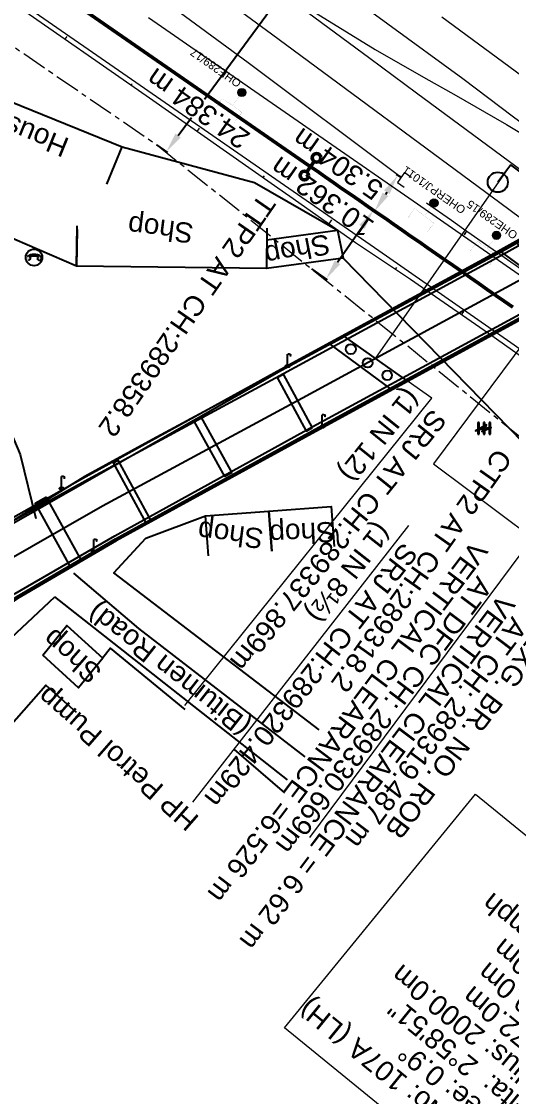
# Model space of a CAD drawing. Header units: metres. Extents: x 644418 to 1306172, y 3366650 to 6747308.
# Drawn here: x 653324 to 653384.9, y 3373335.7 to 3373469.3 of the extents above; entities that cross this region are included whole.
import ezdxf
from ezdxf.enums import TextEntityAlignment as Align

# ---------------------------------------------------------------- set-up
doc = ezdxf.new("R2010")
doc.units = ezdxf.units.M
doc.header["$MEASUREMENT"] = 0
doc.linetypes.add('CENTER', pattern=[2, 1.25, -0.25, 0.25, -0.25])
doc.layers.get('Defpoints').update_dxf_attribs({"lineweight": 0})
for name, color, linetype, lineweight in [('BOUNDARY DIMENTION', 10, 'Continuous', 0), ('Existing IR Track', 143, 'Continuous', 0), ('Existing Railway Boundary', 7, 'CENTER', 0), ('IR Proposed Curve_Details', 190, 'Continuous', 0), ('IR Proposed TPTC Chainages', 190, 'Continuous', 0), ('LC DETAILS IN PLAN', 7, 'Continuous', 0), ('OHE MAST', 8, 'Continuous', 0), ('OHE MAST TEXT', 8, 'Continuous', 0), ('PROPOSED DFCC TOE SLOPES - Cut & Connection', 239, 'Continuous', 0), ("RAJPURA STN. SRJ's", 251, 'Continuous', 0)]:
    doc.layers.add(name, color=color, linetype=linetype, lineweight=lineweight)
for name, color, linetype in [('BRIDGE_PARAPET', 7, 'Continuous'), ('C-ROAD-CNTR-N', 92, 'Continuous'), ('C-ROAD-CORR', 5, 'Continuous'), ('C-ROAD-STAN', 11, 'Continuous'), ('COMMERCIAL_BLD_PUC', 251, 'Continuous'), ('COMPOUND_WALL', 251, 'Continuous'), ('GRILL', 251, 'Continuous'), ('IR PROPOSALS', 190, 'Continuous'), ('LAMP_POST', 7, 'Continuous'), ('PIER_OR_ABUTMENT', 7, 'Continuous'), ('PROPOSED FORMATION LINE - Connecting line', 187, 'Continuous'), ('RESIDENTIAL_BL_PUC', 251, 'Continuous'), ('SHED', 252, 'Continuous'), ('SUB_ROAD_CENTRE', 34, 'Continuous'), ('SUB_ROAD_EDGE', 34, 'Continuous'), ('Telephone_Pole', 251, 'Continuous'), ('TOPO_TELEPHONE_POLE', 8, 'Continuous'), ('TOPO_TEXT', 251, 'Continuous'), ('TRANSFORMER', 251, 'Continuous')]:
    doc.layers.add(name, color=color, linetype=linetype)
doc.styles.get("Standard").update_dxf_attribs({"font": 'arial.ttf'})
doc.styles.add('Style-Arial', font='arial.ttf')
doc.dimstyles.new('DIM', dxfattribs={"dimtxt": 2.5, "dimasz": 2.5, "dimexe": 0.18, "dimexo": 0.0625, "dimgap": 0.09, "dimtad": 0, "dimtih": 1, "dimtoh": 1, "dimdec": 3, "dimzin": 0, "dimdsep": 46, "dimtxsty": 'Standard', "dimcen": 0.09, "dimadec": 0, "dimazin": 0, "dimtfac": 1, "dimtdec": 3, "dimtofl": 0, "dimtmove": 0, "dimatfit": 3, "dimfxl": 1, "dimtolj": 1, "dimtzin": 0, "dimarcsym": 0})

# ---------------------------------------------------------------- blocks, each defined once
blk = doc.blocks.new('LP')
for points in [[(0, 0), (0, 1.5)], [(0.25, 1.35), (0.44, 1.35)]]:
    blk.add_lwpolyline(points)
for centre, radius, start, end in [((0.07, 0.99), 0.519, 57.6425, 97.3165), ((0.34, 1.33), 0.094, 11.7012, 168.0476)]:
    blk.add_arc(centre, radius, start, end)
blk.add_ellipse((0.35, 1.36), major_axis=(0.0017, 0.0438), ratio=0.461056, start_param=1.74022, end_param=4.575836)
at = {"extrusion": (0, 0, -1)}
blk.add_ellipse((0, 0.01), major_axis=(0.308, 0), ratio=0.400495, dxfattribs=at)
blk = doc.blocks.new('TP')
at = {"layer": 'Telephone_Pole'}
blk.add_hatch(color=8, dxfattribs=at).paths.add_polyline_path([(0.49, 0.08, -0.516403), (0.5, 0.04, 0.157799), (0.42, -0.19, 0.257253), (0.43, -0.21), (0.7, -0.4, 0.297943), (0.73, -0.4, 0.213635), (0.94, -0.09, 0.292624), (0.86, 0.1, 0.314672), (-0.86, 0.1, 0.297888), (-0.94, -0.1, 0.205841), (-0.73, -0.4, 0.297943), (-0.7, -0.4), (-0.43, -0.21, 0.257253), (-0.42, -0.19, 0.155164), (-0.5, 0.04, -0.510878), (-0.49, 0.08, -0.167449)])
at = {"layer": 'Telephone_Pole', "color": 8}
for p, q in [((-0.7, -0.4), (-0.43, -0.21)), ((-0.44, -0.22), (-0.44, -0.22)), ((0.7, -0.4), (0.43, -0.21)), ((0.44, -0.22), (0.44, -0.22))]:
    blk.add_line(p, q, dxfattribs=at)
blk.add_circle((0, 0), 1.03, dxfattribs=at)
for centre, radius, start, end in [((0.01, -1.13), 1.5, 55.3659, 125.2353), ((-0.48, 0.05), 0.0243, 109.2181, 217.464), ((-0.82, -0.21), 0.402, 2.1844, 37.464), ((0.01, -1.34), 1.5, 71.1943, 109.2181), ((0.82, -0.21), 0.402, 141.9464, 177.8156), ((0.48, 0.06), 0.0243, 321.9464, 71.1943), ((0.75, -0.06), 0.194, 350.1231, 55.3659), ((-0.44, -0.19), 0.0258, 304.4776, 2.1844), ((0.44, -0.19), 0.0258, 177.8156, 235.5224), ((0.72, -0.38), 0.0258, 235.5224, 301.8866), ((0.49, -0.01), 0.462, 301.8866, 350.1231)]:
    blk.add_arc(centre, radius, start, end, dxfattribs=at)
blk = doc.blocks.new('TRF')
blk.add_hatch(color=256).paths.add_polyline_path([(0.22, -0.04), (0.38, 0.42), (-0.98, -0.29), (0.02, 0.04), (-0.18, -0.39), (0.98, 0.09)])
for p, q in [((-0.69, 0.72), (-0.69, -0.72)), ((-0.52, 0.72), (-0.69, 0.72)), ((-0.52, -0.72), (-0.52, 0.72)), ((0, 0.72), (0, -0.72)), ((0.17, 0.72), (0, 0.72)), ((0.17, -0.72), (0.17, 0.72)), ((0.7, 0.72), (0.7, -0.72)), ((0.87, 0.72), (0.7, 0.72)), ((0.87, -0.72), (0.87, 0.72)), ((-0.69, -0.72), (-0.52, -0.72)), ((0, -0.72), (0.17, -0.72)), ((0.7, -0.72), (0.87, -0.72))]:
    blk.add_line(p, q)
blk.add_lwpolyline([(0.22, -0.04), (0.38, 0.42), (-0.98, -0.29), (0.02, 0.04), (-0.18, -0.39), (0.98, 0.09)], close=True)
blk = doc.blocks.new('OHE MAST')
h = blk.add_hatch(color=256)
edge = h.paths.add_edge_path()
edge.add_arc((0, 0), 0.514, 0, 360)
at = {"const_width": 0.01, "flags": 128}
for points in [[(1.5, 3.5), (1.5, 2), (-1.5, 2), (-1.5, 3.5)], [(0, 2), (0, 0)]]:
    blk.add_lwpolyline(points, dxfattribs=at)
blk.add_circle((0, 0), 0.514)
blk = doc.blocks.new('*D1809')
at = {"layer": 'BOUNDARY DIMENTION', "color": 0, "lineweight": -2, "transparency": 16777216}
for p, q in [((653371.1, 3373449.92), (653370.58, 3373450.25)), ((653369.38, 3373448.05), (653369.22, 3373447.79)), ((653368.23, 3373445.46), (653367.71, 3373445.79))]:
    blk.add_line(p, q, dxfattribs=at)
at = {"layer": 'BOUNDARY DIMENTION', "color": 0, "transparency": 16777216}
for points in [[(653369.03, 3373448.28), (653369.73, 3373447.83), (653370.73, 3373450.15)], [(653368.86, 3373448.02), (653369.57, 3373447.57), (653367.86, 3373445.69)]]:
    blk.add_solid(points, dxfattribs=at)
at = {"layer": 'Defpoints', "color": 0, "transparency": 16777216}
for p in [(653371.15, 3373449.88), (653367.86, 3373445.69), (653368.28, 3373445.42)]:
    blk.add_point(p, dxfattribs=at)
at = {"layer": 'BOUNDARY DIMENTION', "color": 0, "transparency": 16777216, "insert": (653363.27, 3373451.56), "char_height": 2.5, "attachment_point": 5, "rotation": 145}
blk.add_mtext('\\A1;5.304 m', dxfattribs=at)
blk = doc.blocks.new('*D1928')
at = {"layer": 'BOUNDARY DIMENTION', "color": 0, "lineweight": -2, "transparency": 16777216}
for p, q in [((653365.92, 3373447.06), (653367.87, 3373445.71)), ((653363.25, 3373439.35), (653366.3, 3373443.75)), ((653360.02, 3373438.54), (653361.97, 3373437.19))]:
    blk.add_line(p, q, dxfattribs=at)
at = {"layer": 'BOUNDARY DIMENTION', "color": 0, "transparency": 16777216}
for points in [[(653365.96, 3373443.99), (653366.64, 3373443.52), (653367.72, 3373445.81)], [(653362.91, 3373439.58), (653363.59, 3373439.11), (653361.83, 3373437.29)]]:
    blk.add_solid(points, dxfattribs=at)
at = {"layer": 'Defpoints', "color": 0, "transparency": 16777216}
for p in [(653365.87, 3373447.09), (653367.72, 3373445.81), (653359.97, 3373438.58)]:
    blk.add_point(p, dxfattribs=at)
at = {"layer": 'BOUNDARY DIMENTION', "color": 0, "transparency": 16777216, "insert": (653361.33, 3373447.45), "char_height": 2.5, "attachment_point": 5, "rotation": 145}
blk.add_mtext('\\A1;10.362 m', dxfattribs=at)
blk = doc.blocks.new('*D1957')
at = {"layer": 'Defpoints', "color": 0, "linetype": 'ByBlock', "ltscale": 0.5, "transparency": 16777216}
for p in [(653355.18, 3373473.64), (653356.42, 3373472.73), (653340.73, 3373454)]:
    blk.add_point(p, dxfattribs=at)
at = {"layer": 'Existing Railway Boundary', "color": 0, "linetype": 'ByBlock', "lineweight": -2, "ltscale": 0.5, "transparency": 16777216}
for p, q in [((653355.23, 3373473.6), (653356.56, 3373472.62)), ((653354.93, 3373470.71), (653346.72, 3373459.56)), ((653343.45, 3373455.1), (653345.1, 3373457.35)), ((653340.78, 3373453.96), (653342.11, 3373452.98))]:
    blk.add_line(p, q, dxfattribs=at)
at = {"layer": 'Existing Railway Boundary', "color": 0, "linetype": 'ByBlock', "ltscale": 0.5, "transparency": 16777216}
for points in [[(653354.6, 3373470.96), (653355.27, 3373470.47), (653356.42, 3373472.73)], [(653343.11, 3373455.35), (653343.78, 3373454.85), (653341.97, 3373453.09)]]:
    blk.add_solid(points, dxfattribs=at)
at = {"layer": 'Existing Railway Boundary', "color": 0, "linetype": 'ByBlock', "ltscale": 0.5, "transparency": 16777216, "insert": (653345.91, 3373458.45), "char_height": 2.5, "attachment_point": 5, "rotation": 145}
blk.add_mtext('\\A1;24.384 m', dxfattribs=at)

msp = doc.modelspace()

# ---------------------------------------------------------------- linework, layer by layer
at = {"layer": 'BRIDGE_PARAPET', "linetype": 'Continuous'}
for points in [[(653228.589, 3373312.87, 274.335), (653259.333, 3373346.827, 275.71), (653288.109, 3373378.346, 277.009), (653299.701, 3373390.721, 277.589), (653309.278, 3373398.785, 277.968), (653318.329, 3373405.097, 278.24), (653331.996, 3373412.726, 278.565), (653356.211, 3373426.054, 278.966), (653382.782, 3373440.523, 279.021), (653405.664, 3373453.224, 278.986), (653413.989, 3373458.952, 278.844), (653421.478, 3373467.298, 278.569), (653427.287, 3373478.302, 278.292), (653429.258, 3373487.02, 278.086), (653431.016, 3373504.429, 277.634), (653433.845, 3373534.126, 276.729), (653437.28, 3373572.516, 275.555), (653439.59, 3373595.893, 274.844), (653442.512, 3373616.875, 274.215), (653448.538, 3373656.103, 273.02), (653456.174, 3373705.46, 271.5)], [(653456.446, 3373705.415, 271.506), (653448.817, 3373656.128, 273.028), (653442.796, 3373617.036, 274.212), (653439.823, 3373595.798, 274.852), (653437.543, 3373572.54, 275.55), (653434.166, 3373534.114, 276.741), (653431.248, 3373504.445, 277.643), (653429.462, 3373487.047, 278.083), (653427.558, 3373478.302, 278.291), (653421.73, 3373467.235, 278.563), (653414.157, 3373458.78, 278.831), (653405.888, 3373453.037, 278.988), (653382.962, 3373440.274, 279.033), (653356.295, 3373425.923, 278.968), (653309.096, 3373399.029, 277.966), (653299.519, 3373390.965, 277.587), (653259.515, 3373346.583, 275.712), (653228.752, 3373312.798, 274.388)], [(653206.44, 3373275.72, 273.232), (653294.92, 3373373.208, 276.923), (653306.134, 3373384.737, 277.417), (653313.992, 3373391.273, 277.745), (653323.374, 3373397.796, 278.042), (653335.685, 3373404.994, 278.453), (653360.951, 3373418.879, 278.987), (653390.042, 3373434.719, 279.114), (653410.549, 3373445.764, 279.223), (653420.361, 3373452.028, 279.317), (653429.906, 3373462.373, 279.167), (653435.736, 3373474.772, 278.794), (653438.377, 3373486.383, 278.395), (653439.82, 3373504.247, 277.755), (653442.22, 3373533.556, 276.681), (653445.599, 3373571.064, 275.567), (653448.131, 3373594.696, 274.844), (653451.241, 3373616.826, 274.141), (653457.184, 3373655.546, 272.991), (653464.501, 3373703.492, 271.481)], [(653464.773, 3373703.453, 271.486), (653457.449, 3373655.48, 272.986), (653451.439, 3373616.756, 274.169), (653448.329, 3373594.626, 274.872), (653445.797, 3373570.994, 275.595), (653442.418, 3373533.486, 276.709), (653440.018, 3373504.177, 277.783), (653438.575, 3373486.313, 278.423), (653435.934, 3373474.702, 278.822), (653430.11, 3373462.187, 279.153), (653420.565, 3373451.842, 279.303), (653410.753, 3373445.578, 279.209), (653390.246, 3373434.533, 279.1), (653361.032, 3373418.593, 278.985), (653335.743, 3373404.754, 278.454), (653323.469, 3373397.598, 278.029), (653314.156, 3373391.103, 277.732), (653306.298, 3373384.567, 277.404), (653295.116, 3373373.012, 276.923), (653265.419, 3373340.427, 275.652), (653235.314, 3373307.141, 274.393)]]:
    msp.add_polyline3d(points, dxfattribs=at)
at = {"layer": 'C-ROAD-CNTR-N', "color": 190, "linetype": 'Continuous', "lineweight": 50, "flags": 128}
for points in [[(653359.605, 3373451.4299), (653265.8014, 3373516.3251)], [(653359.2663, 3373451.6644), (653359.2662, 3373451.6644)], [(653359.4364, 3373450.5694), (653360.352, 3373451.8902)], [(653385.037, 3373433.7603), (653383.9801, 3373434.5005), (653382.9229, 3373435.2402), (653381.8653, 3373435.9794), (653380.8073, 3373436.7182), (653379.7491, 3373437.4565), (653378.6906, 3373438.1944), (653377.6318, 3373438.9319), (653376.5728, 3373439.669), (653375.5135, 3373440.4057), (653374.454, 3373441.1422), (653373.3942, 3373441.8783), (653372.3343, 3373442.6141), (653371.2741, 3373443.3497), (653370.2139, 3373444.085), (653369.1534, 3373444.8202), (653368.0928, 3373445.5551), (653367.0321, 3373446.2898), (653365.9713, 3373447.0244), (653364.9104, 3373447.7588), (653363.8494, 3373448.4932), (653362.7884, 3373449.2274), (653361.7273, 3373449.9616), (653360.6662, 3373450.6958), (653359.605, 3373451.4299)]]:
    msp.add_lwpolyline(points, dxfattribs=at)
at = {"layer": 'C-ROAD-CNTR-N', "color": 190, "linetype": 'Continuous', "lineweight": 50}
for centre in [(653360.6572, 3373452.3305), (653359.1313, 3373450.1291)]:
    msp.add_circle(centre, 0.5357, dxfattribs=at)
at = {"layer": 'C-ROAD-CORR', "color": 11, "linetype": 'Continuous', "lineweight": -3}
for p, q in [((653359.6073, 3373451.4332, 267.7271), (653359.605, 3373451.4299, 268.1271)), ((653359.605, 3373451.4299, 267.7271), (653359.6073, 3373451.4332, 267.7271))]:
    msp.add_line(p, q, dxfattribs=at)
at = {"layer": 'C-ROAD-STAN', "color": 11, "linetype": 'Continuous', "lineweight": -3}
msp.add_circle((653359.605, 3373451.4299), 0.05, dxfattribs=at)
at = {"layer": 'COMMERCIAL_BLD_PUC', "linetype": 'Continuous'}
msp.add_line((653330.826, 3373438.878, 271.409), (653330.8894, 3373443.8776, 271.409), dxfattribs=at)
at = {"layer": 'COMMERCIAL_BLD_PUC', "ltscale": 5}
for points in [[(653354.4754, 3373443.5786), (653354.412, 3373438.579), (653330.826, 3373438.878)], [(653354.4572, 3373442.141), (653363.264, 3373443.335), (653363.941, 3373439.873), (653354.412, 3373438.579)]]:
    msp.add_lwpolyline(points, dxfattribs=at)
at = {"layer": 'COMMERCIAL_BLD_PUC', "linetype": 'Continuous'}
for points in [[(653330.8834, 3373443.4077, 271.409), (653330.825, 3373438.879, 271.407), (653306.271, 3373449.473, 271.786), (653308.2518, 3373454.0639, 271.786)], [(653347.2392, 3373402.871, 271.087), (653346.865, 3373407.857, 271.087), (653354.7, 3373408.445, 273.163), (653355.0742, 3373403.459, 273.163)], [(653355.072, 3373403.4589, 273.163), (653354.7, 3373408.445, 273.163), (653362.475, 3373409.025, 271.356), (653362.847, 3373404.0389, 271.356)], [(653360.963, 3373381.265, 268.52), (653335.466, 3373400.757, 270.002), (653339.416, 3373405.081, 271.421), (653346.865, 3373407.857, 271.087)]]:
    msp.add_polyline3d(points, dxfattribs=at)
msp.add_polyline3d([(653326.632, 3373390.548, 270.7), (653329.635, 3373394.227, 270.761), (653334.08, 3373390.18, 269.462), (653331.0768, 3373386.5007, 269.462)], close=True, dxfattribs=at)
at = {"layer": 'COMPOUND_WALL', "ltscale": 5}
msp.add_line((653397.378, 3373405.607), (653363.941, 3373439.873), dxfattribs=at)
msp.add_lwpolyline([(653334.6029, 3373449.0424), (653336.484, 3373453.675), (653352.953, 3373449.255), (653363.264, 3373443.335)], dxfattribs=at)
at = {"layer": 'COMPOUND_WALL', "linetype": 'Continuous'}
for points in [[(653344.329, 3373383.782, 268.517), (653335.051, 3373391.417, 269.334), (653334.111, 3373390.199, 269.463)], [(653350.41, 3373378.807, 268.383), (653356.651, 3373373.444, 268.232)]]:
    msp.add_polyline3d(points, dxfattribs=at)
at = {"layer": 'Existing IR Track', "flags": 128}
for points in [[(653506.3207, 3373353.1243), (653482.1744, 3373372.2848), (653450.791, 3373396.4534), (653421.9196, 3373418.2064), (653383.4214, 3373446.7403), (653355.0438, 3373467.6945), (653331.164, 3373485.2442), (653322.0421, 3373492.0109), (653304.4983, 3373504.9733), (653304.2022, 3373505.2013), (653298.9105, 3373509.1454), (653277.3417, 3373525.0611), (653271.7085, 3373529.2226), (653267.6726, 3373532.2032), (653262.331, 3373536.1541), (653238.8115, 3373553.5782), (653225.6563, 3373563.2586), (653201.0742, 3373581.5641), (653174.1568, 3373601.5586), (653150.8967, 3373618.7451)], [(653371.1528, 3373449.8828), (653352.1675, 3373464.1113), (653328.606, 3373481.4262), (653300.7183, 3373501.9502), (653289.0739, 3373510.5212), (653286.4782, 3373512.4276), (653269.0362, 3373525.4187), (653250.2883, 3373539.2885), (653223.053, 3373559.3039), (653217.627, 3373563.3745), (653208.6495, 3373570.004)], [(653350.4727, 3373477.1166), (653350.4727, 3373477.1166), (653357.9113, 3373471.9824), (653367.9201, 3373465.7845), (653374.2171, 3373462.1738), (653377.7149, 3373460.2287), (653384.2347, 3373456.4677), (653389.5634, 3373453.2647), (653402.3588, 3373444.7542)], [(653360.1747, 3373475.8071), (653378.8232, 3373462.1861), (653385.1395, 3373457.4418), (653390.0208, 3373453.8669), (653402.3702, 3373444.7422), (653408.9949, 3373440.5002), (653429.7214, 3373427.24), (653437.7712, 3373422.2574), (653440.9324, 3373420.251), (653444.396, 3373417.9937), (653450.1846, 3373414.2185), (653458.9801, 3373408.0513), (653467.6061, 3373401.5867)], [(653357.7978, 3373471.7026), (653367.2776, 3373464.7145), (653373.0763, 3373460.4049), (653387.1293, 3373450.0162), (653405.8059, 3373436.0953), (653424.8494, 3373421.901), (653439.2893, 3373411.0237), (653453.6079, 3373400.237), (653469.3095, 3373388.1441), (653485.0421, 3373376.0274), (653497.183, 3373366.6049)], [(653376.23, 3373469.8555), (653393.0325, 3373457.469), (653411.52, 3373443.8086), (653431.0731, 3373429.3607), (653438.8585, 3373423.5719), (653441.7676, 3373421.3812), (653445.0928, 3373418.8665), (653450.5834, 3373414.7133), (653459.2225, 3373408.1259), (653467.6229, 3373401.5735), (653474.9041, 3373395.7322), (653488.0181, 3373385.2114), (653502.3187, 3373373.5765)]]:
    msp.add_lwpolyline(points, dxfattribs=at)
at = {"layer": 'Existing Railway Boundary', "color": 244, "ltscale": 2.5, "flags": 128}
msp.add_lwpolyline([(653287.1868, 3373490.7761), (653287.1868, 3373490.7761), (653292.5786, 3373487.0389), (653297.5635, 3373483.6522), (653306.0342, 3373477.8261), (653312.2973, 3373473.5275), (653319.1325, 3373468.8218), (653324.4146, 3373465.1867), (653330.0555, 3373461.3048), (653336.5668, 3373456.8592), (653336.6384, 3373456.8173), (653340.7282, 3373453.9974), (653343.2403, 3373451.9847), (653352.4152, 3373444.6524), (653358.0285, 3373440.1303), (653371.6525, 3373429.2121), (653389.7347, 3373414.6037), (653408.162, 3373399.7164), (653422.1189, 3373388.3233), (653435.9047, 3373377.0691), (653451.0231, 3373364.4563), (653461.997, 3373355.304), (653466.3705, 3373351.8768), (653478.3874, 3373342.3877), (653490.2903, 3373332.9886), (653503.0713, 3373322.8822), (653515.8676, 3373312.764), (653539.401, 3373294.3874), (653563.1455, 3373275.8459), (653576.9172, 3373265.4499), (653590.5516, 3373255.1576), (653605.287, 3373244.0961), (653605.3129, 3373244.0761), (653620.1179, 3373233.1556), (653628.6761, 3373226.8733)], dxfattribs=at)
at = {"layer": 'GRILL', "linetype": 'Continuous'}
for points in [[(653456.349, 3373705.458, 271.75), (653448.789, 3373656.112, 273.28), (653442.726, 3373617.002, 274.461), (653439.7, 3373595.917, 275.097), (653437.417, 3373572.527, 275.817), (653434.023, 3373534.079, 277.001), (653431.148, 3373504.468, 277.897), (653429.391, 3373486.914, 278.346), (653427.391, 3373478.266, 278.549), (653421.633, 3373467.198, 278.817), (653414.045, 3373458.865, 279.112), (653405.741, 3373453.123, 279.252), (653382.857, 3373440.374, 279.321), (653356.242, 3373425.969, 279.228), (653340.258, 3373417.314, 279.589), (653331.852, 3373412.755, 278.603), (653309.249, 3373398.834, 277.998)], [(653464.601, 3373703.529, 271.727), (653457.328, 3373655.496, 273.233), (653451.257, 3373616.798, 274.412), (653448.337, 3373594.631, 274.807), (653445.955, 3373571, 275.842), (653442.531, 3373533.534, 276.956), (653441.522, 3373521.895, 277.358), (653438.579, 3373486.334, 278.423), (653435.979, 3373474.497, 278.854), (653430.121, 3373462.617, 279.152), (653420.48, 3373451.954, 279.333), (653410.619, 3373445.641, 279.23), (653391.759, 3373435.472, 279.392), (653360.938, 3373418.775, 279.254), (653335.679, 3373404.865, 278.697), (653323.413, 3373397.684, 278.319), (653314.015, 3373391.165, 277.98), (653294.953, 3373373.08, 277.175), (653265.306, 3373340.499, 275.909), (653235.253, 3373307.284, 274.636), (653206.467, 3373275.634, 273.4), (653174.115, 3373239.813, 272.036)]]:
    msp.add_polyline3d(points, dxfattribs=at)
at = {"layer": 'IR PROPOSALS'}
msp.add_line((653384.8063, 3373451.4751), (653383.1681, 3373449.2954), dxfattribs=at)
at = {"layer": 'IR PROPOSALS', "lineweight": 13, "flags": 128}
for points in [[(653374.9928, 3373422.4698), (653367.97, 3373427.38), (653384.8063, 3373451.4751)], [(653344.2609, 3373384.2851), (653374.9928, 3373422.4698)]]:
    msp.add_lwpolyline(points, dxfattribs=at)
at = {"layer": 'IR PROPOSALS'}
msp.add_lwpolyline([(653454.6385, 3373393.3574, -0.01199726), (653433.8584, 3373409.6126), (653415.3863, 3373426.2794, 0.02245488), (653384.8063, 3373451.4751)], format="xyb", dxfattribs=at)
msp.add_circle((653383.1681, 3373449.2954), 1.2487, dxfattribs=at)
at = {"layer": 'IR Proposed Curve_Details', "elevation": -272.232}
msp.add_lwpolyline([(653407.0613, 3373351.5344), (653383.3396, 3373322.4906), (653356.6619, 3373344.243), (653380.3836, 3373373.2868)], close=True, dxfattribs=at)
at = {"layer": 'LC DETAILS IN PLAN', "linetype": 'Continuous', "lineweight": 0, "flags": 128}
msp.add_lwpolyline([(653396.555, 3373442.9901), (653375.1683, 3373414.2949), (653387.5011, 3373405.1032), (653359.7688, 3373367.894)], dxfattribs=at)
at = {"layer": 'PIER_OR_ABUTMENT', "linetype": 'Continuous'}
msp.add_lwpolyline([(653385.47, 3373441.766), (653393.07, 3373436.155), (653391.15, 3373435.087), (653383.55, 3373440.698)], close=True, dxfattribs=at)
for points in [[(653364.081, 3373430.119, 275.717), (653371.859, 3373424.641, 275.723), (653369.939, 3373423.573, 275.709), (653362.339, 3373429.184, 275.708)], [(653360.1082, 3373418.7653, 277.24), (653359.402, 3373418.361, 277.242), (653355.803, 3373425.038, 277.228), (653356.5092, 3373425.4423, 277.226)], [(653350.113, 3373413.184, 277.114), (653349.246, 3373412.721, 277.099), (653345.448, 3373419.599, 277.091), (653346.315, 3373420.062, 277.106)], [(653340.03, 3373407.293, 276.805), (653339.489, 3373406.995, 276.821), (653335.429, 3373414.449, 276.827), (653335.97, 3373414.747, 276.811)], [(653327.072, 3373410.163, 275.681), (653325.673, 3373409.37, 275.695), (653330.046, 3373401.503, 275.687), (653331.445, 3373402.296, 275.673)]]:
    msp.add_polyline3d(points, close=True, dxfattribs=at)
for centre, radius in [((653364.901, 3373428.5685, 269.096), 0.6277), ((653367.0005, 3373426.858, 270.978), 0.5886), ((653369.4245, 3373425.307, 271.259), 0.5883)]:
    msp.add_circle(centre, radius, dxfattribs=at)
at = {"layer": 'PROPOSED DFCC TOE SLOPES - Cut & Connection', "color": 190, "flags": 128}
for points in [[(653388.6657, 3373425.7777), (653381.997, 3373430.4939), (653373.7974, 3373436.1939), (653372.305, 3373437.2266), (653365.5061, 3373441.7712), (653357.3326, 3373447.5282), (653355.8476, 3373448.5749), (653339.4619, 3373460.0433), (653323.0458, 3373471.4675)], [(653329.6215, 3373467.4065), (653329.3809, 3373467.0588)], [(653329.6215, 3373467.4065), (653329.3809, 3373467.0588)], [(653337.7167, 3373461.5313), (653337.589, 3373461.3467)], [(653337.7167, 3373461.5313), (653337.589, 3373461.3467)], [(653346.0674, 3373456.0253), (653345.7853, 3373455.6175)], [(653346.0674, 3373456.0253), (653345.7853, 3373455.6175)], [(653354.134, 3373450.1092), (653353.9779, 3373449.8835)], [(653354.134, 3373450.1092), (653353.9779, 3373449.8835)], [(653362.5111, 3373444.6441), (653362.1557, 3373444.131)], [(653362.5111, 3373444.6441), (653362.1557, 3373444.131)], [(653379.0052, 3373442.7547), (653379.3249, 3373443.215)], [(653379.0052, 3373442.7547), (653379.3249, 3373443.215)], [(653379.0134, 3373442.749), (653379.3342, 3373443.2085)], [(653379.0134, 3373442.749), (653379.3342, 3373443.2085)], [(653370.5664, 3373438.7222), (653370.4081, 3373438.4945)], [(653370.5664, 3373438.7222), (653370.4081, 3373438.4945)], [(653378.922, 3373433.24), (653378.6358, 3373432.8304)], [(653378.922, 3373433.24), (653378.6358, 3373432.8304)]]:
    msp.add_lwpolyline(points, dxfattribs=at)
at = {"layer": 'PROPOSED DFCC TOE SLOPES - Cut & Connection', "color": 190}
for points in [[(653496.7304, 3373345.5973, 267.4639), (653480.8986, 3373357.8183, 267.4699), (653473.8617, 3373363.2503, 267.4725), (653465.0673, 3373370.0353, 267.4758), (653449.2147, 3373382.1968, 267.4817), (653442.1466, 3373387.5637, 267.4843), (653433.2824, 3373394.2273, 267.4876), (653417.2329, 3373406.098, 267.4936), (653416.4969, 3373406.6364, 267.4938), (653401.0655, 3373417.8075, 267.4995), (653390.5451, 3373425.2959, 267.5033), (653384.7813, 3373429.3561, 267.5054), (653368.393, 3373440.7825, 267.5113), (653357.7602, 3373448.1462, 267.5152), (653351.9529, 3373452.1651, 267.5172), (653335.5069, 3373463.5463, 267.5232), (653319.061, 3373474.9275, 267.5291)], [(653501.3133, 3373351.5342, 267.4639), (653485.4815, 3373363.7552, 267.4699), (653478.4446, 3373369.1872, 267.4725), (653469.6456, 3373375.9757, 267.4758), (653453.7616, 3373388.1613, 267.4817), (653446.6699, 3373393.5462, 267.4843), (653437.7723, 3373400.2348, 267.4876), (653421.6626, 3373412.1501, 267.4936), (653420.9238, 3373412.6905, 267.4938), (653405.4345, 3373423.9036, 267.4995), (653394.8746, 3373431.4201, 267.5033), (653389.091, 3373435.4943, 267.5054), (653372.6674, 3373446.9452, 267.5113), (653362.0282, 3373454.3134, 267.5152), (653356.2208, 3373458.3324, 267.5172), (653339.7749, 3373469.7136, 267.5232)]]:
    msp.add_polyline3d(points, dxfattribs=at)
at = {"layer": 'PROPOSED FORMATION LINE - Connecting line', "lineweight": 0, "flags": 128}
for points in [[(653388.6657, 3373425.7777), (653381.997, 3373430.4939), (653373.7974, 3373436.1939), (653372.305, 3373437.2266), (653365.5061, 3373441.7712), (653357.3326, 3373447.5282), (653355.8476, 3373448.5749), (653339.4619, 3373460.0433), (653323.0458, 3373471.4675)], [(653374.3225, 3373446.7561), (653377.409, 3373444.5694), (653378.8917, 3373443.5159), (653387.1168, 3373437.8038), (653393.7911, 3373433.0416), (653395.2709, 3373431.9807), (653402.7701, 3373426.703), (653410.1409, 3373421.4454), (653410.2355, 3373421.3775), (653417.6595, 3373415.9943), (653425.0517, 3373410.5676), (653426.3291, 3373409.6244), (653432.4122, 3373405.0982), (653439.6337, 3373399.4432), (653442.2204, 3373397.4057), (653446.8521, 3373393.7871), (653454.9022, 3373387.823), (653458.2481, 3373385.3809), (653462.9866, 3373381.9105), (653470.9239, 3373375.8142), (653474.1936, 3373373.2797), (653478.8284, 3373369.6844), (653486.4066, 3373363.7735)]]:
    msp.add_lwpolyline(points, dxfattribs=at)
at = {"layer": "RAJPURA STN. SRJ's", "color": 143, "flags": 128}
msp.add_lwpolyline([(653372.4151, 3373449.8853), (653371.594, 3373450.4859), (653370.7117, 3373449.2796), (653371.5328, 3373448.679)], dxfattribs=at)
at = {"layer": "RAJPURA STN. SRJ's", "lineweight": 13, "flags": 128}
msp.add_lwpolyline([(653345.2572, 3373372.2886), (653372.1315, 3373406.637)], dxfattribs=at)
at = {"layer": 'RESIDENTIAL_BL_PUC', "ltscale": 5}
msp.add_lwpolyline([(653299.5709, 3373463.2674), (653301.452, 3373467.9), (653336.484, 3373453.675)], dxfattribs=at)
at = {"layer": 'SHED', "linetype": 'Continuous'}
msp.add_polyline3d([(653322.8147, 3373374.5202, 274.525), (653319.075, 3373377.839, 274.525), (653327.023, 3373386.795, 273.237), (653330.7627, 3373383.4762, 273.237)], dxfattribs=at)
at = {"layer": 'SUB_ROAD_CENTRE', "linetype": 'Continuous'}
msp.add_polyline3d([(653232.021, 3373310.079, 273.721), (653262.461, 3373343.699, 275.039), (653291.346, 3373375.819, 276.228), (653303.038, 3373387.956, 276.792), (653311.883, 3373395.472, 277.124), (653320.917, 3373401.597, 277.439), (653334.062, 3373409.09, 277.813), (653358.881, 3373422.509, 278.343), (653387.064, 3373437.784, 278.358), (653408.346, 3373449.6, 278.339), (653416.996, 3373455.603, 278.295), (653425.202, 3373464.62, 278.109), (653431.347, 3373476.429, 277.804), (653433.456, 3373486.588, 277.448), (653435.542, 3373504.19, 276.948), (653438.32, 3373533.71, 276.043), (653441.659, 3373571.47, 274.906), (653443.954, 3373595.094, 274.184), (653447.012, 3373616.963, 273.565), (653452.962, 3373655.505, 272.312), (653460.394, 3373704.4, 270.767), (653466.58, 3373745.419, 269.475)], dxfattribs=at)
at = {"layer": 'SUB_ROAD_EDGE', "linetype": 'Continuous'}
for points in [[(653138.931, 3373212.941, 269.707), (653167.901, 3373244.913, 270.99), (653229.135, 3373312.464, 273.619), (653258.806, 3373345.067, 273.952), (653288.371, 3373378.172, 276.233), (653300.002, 3373390.532, 276.825), (653318.6, 3373404.853, 277.485), (653332.249, 3373412.416, 277.84), (653356.554, 3373425.54, 278.254), (653383.109, 3373439.947, 278.303), (653406.005, 3373452.648, 278.226), (653414.323, 3373458.439, 278.143), (653422.063, 3373466.969, 277.902), (653427.885, 3373478.106, 277.65), (653429.861, 3373486.762, 277.359), (653431.622, 3373504.402, 276.863), (653434.556, 3373534.075, 275.989), (653437.942, 3373572.541, 274.833), (653440.231, 3373595.569, 274.109), (653443.21, 3373616.911, 273.482), (653449.283, 3373656.112, 272.241), (653456.802, 3373705.379, 270.738), (653463.01, 3373746.688, 269.4), (653464.801, 3373759.277, 268.986)], [(653275.231, 3373464.747, 269.443), (653305.346, 3373443.268, 269.411), (653317.582, 3373430.192, 269.271), (653323.821, 3373415.475, 269.229), (653325.752, 3373407.501, 269.294)], [(653144.315, 3373207.877, 269.688), (653173.813, 3373240.246, 271.045), (653206.151, 3373276.014, 272.439), (653234.902, 3373307.586, 273.623), (653265.002, 3373340.964, 274.931), (653294.528, 3373373.483, 276.184), (653305.912, 3373384.969, 276.692), (653313.829, 3373391.587, 276.987), (653323.192, 3373398.185, 277.339), (653335.571, 3373405.385, 277.719), (653360.632, 3373419.182, 278.237), (653389.787, 3373435.01, 278.317), (653410.474, 3373446.099, 278.483), (653420.286, 3373452.363, 278.577), (653429.615, 3373462.704, 278.391)], [(653330.455, 3373400.73, 269.21), (653338.513, 3373393.871, 268.71), (653359.174, 3373377.901, 267.996)], [(653315.931, 3373372.368, 268.567), (653309.975, 3373379.601, 269.149), (653320.618, 3373390.801, 269.226), (653328.108, 3373397.794, 269.203)], [(653357.028, 3373375.065, 267.987), (653328.108, 3373397.794, 269.203)]]:
    msp.add_polyline3d(points, dxfattribs=at)

# ---------------------------------------------------------------- block references
at = {"layer": 'LAMP_POST', "linetype": 'Continuous'}
for p in [(653357.057, 3373426.437, 280.35), (653361.352, 3373418.911, 281.941), (653328.966, 3373411.228, 278.782), (653332.988, 3373403.425, 278.688)]:
    msp.add_blockref('LP', p, dxfattribs=at)
at = {"layer": 'OHE MAST', "color": 2, "rotation": 143.3908318566117}
for p in [(653351.365, 3373460.445), (653375.236, 3373446.718), (653383.006, 3373442.696)]:
    msp.add_blockref('OHE MAST', p, dxfattribs=at)
at = {"layer": 'TOPO_TELEPHONE_POLE', "linetype": 'Continuous'}
msp.add_blockref('TP', (653325.54, 3373439.957, 270.389), dxfattribs=at)
at = {"layer": 'TRANSFORMER', "linetype": 'Continuous'}
msp.add_blockref('TRF', (653381.381, 3373418.721, 272.175), dxfattribs=at)

# ---------------------------------------------------------------- texts
at = {"layer": 'IR PROPOSALS', "lineweight": 13, "insert": (653374.0886, 3373422.0423, 276.2858), "char_height": 2.5, "width": 57.615986, "attachment_point": 4, "rotation": 231.185365, "line_spacing_factor": 0.648, "style": 'Style-Arial'}
msp.add_mtext('\\A1;\\pxsm1;SRJ AT {\\A0;CH:289337.869m\\P(1 IN 12)}', dxfattribs=at)
at = {"layer": 'IR Proposed Curve_Details', "insert": (653405.0007, 3373351.9177), "char_height": 2.5, "attachment_point": 7, "rotation": 140.806871, "line_spacing_factor": 0.84, "style": 'Style-Arial'}
msp.add_mtext('Curve No: 107A (LH)\\PDegree: 0.9%%D\\PDelta:  2%%D58\'51"\\PRadius: 2000.0m\\PTTL: 72.0m\\PTRL: 40.0m\\PCCL: 64.0m\\PVmax: 30kmph\\PCa: 0mm\\PCd: 6mm', dxfattribs=at)
at = {"layer": 'IR Proposed TPTC Chainages', "insert": (653352.9345, 3373448.5015), "char_height": 2.5, "width": 83.260792, "attachment_point": 4, "rotation": 235.31528, "line_spacing_factor": 0.6, "style": 'Style-Arial'}
msp.add_mtext('\\pxsm1;TTP2 AT CH:289358.2\\P ', dxfattribs=at)
at = {"layer": 'IR Proposed TPTC Chainages', "insert": (653384.051, 3373415.6929), "char_height": 2.5, "attachment_point": 4, "rotation": 234.742322, "line_spacing_factor": 0.6, "style": 'Style-Arial'}
msp.add_mtext('CTP2 AT CH:289318.2', dxfattribs=at)
at = {"layer": 'LC DETAILS IN PLAN', "color": 190}
for s, p in [('VERTICAL CLEARANCE =6.526 m', (653380.0761, 3373404.9232)), ('AT DFC CH: 289330.669m', (653380.6597, 3373400.5042))]:
    msp.add_text(s, height=2.5, rotation=233, dxfattribs=at).set_placement(p)
at = {"layer": 'LC DETAILS IN PLAN'}
for s, p in [('VERTICAL CLEARANCE = 6.62 m', (653383.4588, 3373398.2686)), ('AT CH: 289319.487 m', (653384.9807, 3373395.4577)), ('EXG. BR. NO. ROB', (653387.5938, 3373393.5618))]:
    msp.add_text(s, height=2.5, rotation=233, dxfattribs=at).set_placement(p)
at = {"layer": 'OHE MAST TEXT'}
for s, p in [('OHE289/17', (653348.123, 3373463.4999)), ('OHERPJ/1011', (653375.2408, 3373448.3227)), ('OHE289/15', (653382.4577, 3373444.6381))]:
    msp.add_text(s, height=1, rotation=145, dxfattribs=at).set_placement(p, align=Align.MIDDLE_CENTER)
at = {"layer": "RAJPURA STN. SRJ's", "lineweight": 13, "insert": (653370.4673, 3373405.4289), "char_height": 2.5, "width": 57.615986, "attachment_point": 4, "rotation": 231.981513, "line_spacing_factor": 0.648, "style": 'Style-Arial'}
msp.add_mtext('\\A1;\\pxsm1;SRJ AT {\\A0;CH:289320.429m\\P(1 IN 8½)}', dxfattribs=at)
at = {"layer": 'TOPO_TEXT'}
for s, rotation, p in [('House', 157.900028, (653330.0798, 3373454.6454)), ('Shop', 172.833727, (653345.4694, 3373444.1547)), ('Shop', 191.064658, (653362.0488, 3373442.8823)), ('Shop', 172.833727, (653354.1659, 3373406.2102)), ('Shop', 182.778102, (653362.8798, 3373407.1335)), ('(Bitumen Road)', 141.835249, (653352.6918, 3373382.163)), ('Shop', 138.802767, (653334.1518, 3373388.6632)), ('HP Petrol Pump', 138.802767, (653346.2061, 3373370.3744))]:
    msp.add_text(s, height=2.5, rotation=rotation, dxfattribs=at).set_placement(p)

# ---------------------------------------------------------------- dimensions: what is measured, and where the dimension line sits
at = {"layer": 'BOUNDARY DIMENTION', "color": 190}
for base, p1, p2, angle, picture, middle in [((653367.86298, 3373445.69178), (653371.15284, 3373449.88277), (653368.28354, 3373445.42131), 237.253683, '*D1809', (653363.26967, 3373451.55726)), ((653367.7249, 3373445.8084), (653359.968, 3373438.576), (653365.8678, 3373447.0946), 55.294391, '*D1928', (653361.3257, 3373447.4494))]:
    dim = msp.add_linear_dim(base=base, p1=p1, p2=p2, angle=angle, dimstyle='DIM', override={"dimpost": ' m', "dimtmove": 2}, dxfattribs=at)
    dim.commit()
    dim.dimension.update_dxf_attribs({"geometry": picture, "text_midpoint": middle, "dimtype": 129, "text_rotation": 145})
at = {"layer": 'Existing Railway Boundary', "linetype": 'ByBlock', "ltscale": 0.5}
dim = msp.add_linear_dim(base=(653356.4157, 3373472.7283), p1=(653340.7282, 3373453.9974), p2=(653355.1787, 3373473.6384), angle=53.656787, dimstyle='DIM', override={"dimpost": ' m', "dimtmove": 2}, dxfattribs=at)
dim.commit()
dim.dimension.update_dxf_attribs({"geometry": '*D1957', "text_midpoint": (653345.9133, 3373458.4537), "dimtype": 129, "text_rotation": 145})

doc.saveas('drawing.dxf')
